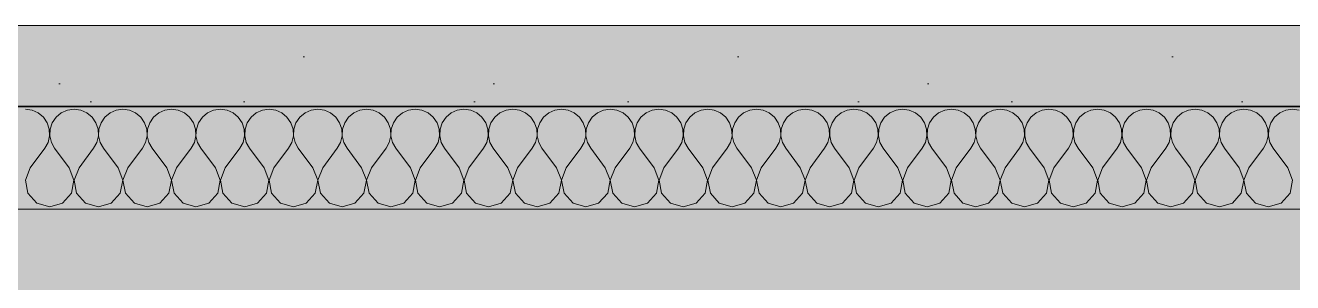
# Model space of a CAD drawing. Header units: millimetres. Extents: x -46169 to 153589, y -86316 to 18123.
# Drawn here: x 108187 to 109425, y -83171 to -82920 of the extents above; entities that cross this region are included whole.
import ezdxf

# ---------------------------------------------------------------- set-up
doc = ezdxf.new("R2010")
doc.units = ezdxf.units.MM
doc.header["$MEASUREMENT"] = 0
doc.linetypes.add('Dashed', pattern=[2822.222233, 1411.111116, -1411.111116])
doc.linetypes.add('Wipeout_Contour', pattern=[1000, 0, -1000])
for name, color, linetype, lineweight, true_color in [('0_Pen_No__105', 7, 'Continuous', 15, 0xa6a6a6), ('New_A-20-M_Floor_Slab_Pen_No__107', 7, 'Continuous', 15, 0xa6a6a6), ('New_A-20-M_Floor_Slab_Pen_No__109', 7, 'Continuous', 15, 0xa6a6a6), ('New_A-20-M_Floor_Slab_Pen_No__162', 7, 'Continuous', 0, 0xe47200)]:
    doc.layers.add(name, color=color, linetype=linetype, lineweight=lineweight, true_color=true_color)
for name, color, linetype, lineweight in [('A-95-P_Drawing_Pen_No__1', 7, 'Continuous', 13), ('A-95-P_Drawing_Pen_No__84', 8, 'Continuous', 20), ('New_A-20-M_Floor_Slab_Pen_No__1', 7, 'Continuous', 13)]:
    doc.layers.add(name, color=color, linetype=linetype, lineweight=lineweight)
doc.layers.add('New_A-20-M_Floor_Slab', color=7, linetype='Continuous')

# ---------------------------------------------------------------- blocks, each defined once
blk = doc.blocks.new('*X27', base_point=(95125.2, -82919.8))
at = {"layer": 'New_A-20-M_Floor_Slab_Pen_No__107', "linetype": 'Continuous'}
for p, q in [((108193.2, -83002.5), (108186.7, -83001.6)), ((108199.2, -83005.2), (108193.2, -83002.5)), ((108227.8, -83002.5), (108221.8, -83005.2)), ((108234.3, -83001.6), (108227.8, -83002.5)), ((108240.8, -83002.5), (108234.3, -83001.6)), ((108246.8, -83005.2), (108240.8, -83002.5)), ((108275.4, -83002.5), (108269.4, -83005.2)), ((108281.9, -83001.6), (108275.4, -83002.5)), ((108288.4, -83002.5), (108281.9, -83001.6)), ((108294.4, -83005.2), (108288.4, -83002.5)), ((108323, -83002.5), (108317, -83005.2)), ((108329.5, -83001.6), (108323, -83002.5)), ((108336, -83002.5), (108329.5, -83001.6)), ((108342.1, -83005.2), (108336, -83002.5)), ((108370.6, -83002.5), (108364.6, -83005.2)), ((108377.2, -83001.6), (108370.6, -83002.5)), ((108383.7, -83002.5), (108377.2, -83001.6)), ((108389.7, -83005.2), (108383.7, -83002.5)), ((108418.3, -83002.5), (108412.3, -83005.2)), ((108424.8, -83001.6), (108418.3, -83002.5)), ((108431.3, -83002.5), (108424.8, -83001.6)), ((108437.3, -83005.2), (108431.3, -83002.5)), ((108465.9, -83002.5), (108459.9, -83005.2)), ((108472.4, -83001.6), (108465.9, -83002.5)), ((108478.9, -83002.5), (108472.4, -83001.6)), ((108484.9, -83005.2), (108478.9, -83002.5)), ((108513.5, -83002.5), (108507.5, -83005.2)), ((108520, -83001.6), (108513.5, -83002.5)), ((108526.5, -83002.5), (108520, -83001.6)), ((108532.5, -83005.2), (108526.5, -83002.5)), ((108561.1, -83002.5), (108555.1, -83005.2)), ((108567.6, -83001.6), (108561.1, -83002.5)), ((108574.1, -83002.5), (108567.6, -83001.6)), ((108580.1, -83005.2), (108574.1, -83002.5)), ((108608.7, -83002.5), (108602.7, -83005.2)), ((108615.2, -83001.6), (108608.7, -83002.5)), ((108621.8, -83002.5), (108615.2, -83001.6)), ((108627.8, -83005.2), (108621.8, -83002.5)), ((108656.4, -83002.5), (108650.3, -83005.2)), ((108662.9, -83001.6), (108656.4, -83002.5)), ((108669.4, -83002.5), (108662.9, -83001.6)), ((108675.4, -83005.2), (108669.4, -83002.5)), ((108704, -83002.5), (108698, -83005.2)), ((108710.5, -83001.6), (108704, -83002.5)), ((108717, -83002.5), (108710.5, -83001.6)), ((108723, -83005.2), (108717, -83002.5)), ((108751.6, -83002.5), (108745.6, -83005.2)), ((108758.1, -83001.6), (108751.6, -83002.5)), ((108764.6, -83002.5), (108758.1, -83001.6)), ((108770.6, -83005.2), (108764.6, -83002.5)), ((108799.2, -83002.5), (108793.2, -83005.2)), ((108805.7, -83001.6), (108799.2, -83002.5)), ((108812.2, -83002.5), (108805.7, -83001.6)), ((108818.2, -83005.2), (108812.2, -83002.5)), ((108846.8, -83002.5), (108840.8, -83005.2)), ((108853.3, -83001.6), (108846.8, -83002.5)), ((108859.8, -83002.5), (108853.3, -83001.6)), ((108865.9, -83005.2), (108859.8, -83002.5)), ((108894.5, -83002.5), (108888.4, -83005.2)), ((108901, -83001.6), (108894.5, -83002.5)), ((108907.5, -83002.5), (108901, -83001.6)), ((108913.5, -83005.2), (108907.5, -83002.5)), ((108942.1, -83002.5), (108936.1, -83005.2)), ((108948.6, -83001.6), (108942.1, -83002.5)), ((108955.1, -83002.5), (108948.6, -83001.6)), ((108961.1, -83005.2), (108955.1, -83002.5)), ((108989.7, -83002.5), (108983.7, -83005.2)), ((108996.2, -83001.6), (108989.7, -83002.5)), ((109002.7, -83002.5), (108996.2, -83001.6)), ((109008.7, -83005.2), (109002.7, -83002.5)), ((109037.3, -83002.5), (109031.3, -83005.2)), ((109043.8, -83001.6), (109037.3, -83002.5)), ((109050.3, -83002.5), (109043.8, -83001.6)), ((109056.3, -83005.2), (109050.3, -83002.5)), ((109084.9, -83002.5), (109078.9, -83005.2)), ((109091.4, -83001.6), (109084.9, -83002.5)), ((109097.9, -83002.5), (109091.4, -83001.6)), ((109104, -83005.2), (109097.9, -83002.5)), ((109132.6, -83002.5), (109126.5, -83005.2)), ((109139.1, -83001.6), (109132.6, -83002.5)), ((109145.6, -83002.5), (109139.1, -83001.6)), ((109151.6, -83005.2), (109145.6, -83002.5)), ((109180.2, -83002.5), (109174.2, -83005.2)), ((109186.7, -83001.6), (109180.2, -83002.5)), ((109193.2, -83002.5), (109186.7, -83001.6)), ((109199.2, -83005.2), (109193.2, -83002.5)), ((109227.8, -83002.5), (109221.8, -83005.2)), ((109234.3, -83001.6), (109227.8, -83002.5)), ((109240.8, -83002.5), (109234.3, -83001.6)), ((109246.8, -83005.2), (109240.8, -83002.5)), ((109275.4, -83002.5), (109269.4, -83005.2)), ((109281.9, -83001.6), (109275.4, -83002.5)), ((109288.4, -83002.5), (109281.9, -83001.6)), ((109294.4, -83005.2), (109288.4, -83002.5)), ((109323, -83002.5), (109317, -83005.2)), ((109329.5, -83001.6), (109323, -83002.5)), ((109336, -83002.5), (109329.5, -83001.6)), ((109342.1, -83005.2), (109336, -83002.5)), ((109370.6, -83002.5), (109364.6, -83005.2)), ((109377.2, -83001.6), (109370.6, -83002.5)), ((109383.7, -83002.5), (109377.2, -83001.6)), ((109389.7, -83005.2), (109383.7, -83002.5)), ((109418.3, -83002.5), (109412.3, -83005.2)), ((109424.8, -83001.6), (109418.3, -83002.5)), ((109431.3, -83002.5), (109424.8, -83001.6)), ((108204.3, -83009.4), (108199.2, -83005.2)), ((108208, -83014.8), (108204.3, -83009.4)), ((108210.1, -83021), (108208, -83014.8)), ((108213, -83014.8), (108210.9, -83021)), ((108216.7, -83009.4), (108213, -83014.8)), ((108221.8, -83005.2), (108216.7, -83009.4)), ((108251.9, -83009.4), (108246.8, -83005.2)), ((108255.6, -83014.8), (108251.9, -83009.4)), ((108257.7, -83021), (108255.6, -83014.8)), ((108260.6, -83014.8), (108258.5, -83021)), ((108264.3, -83009.4), (108260.6, -83014.8)), ((108269.4, -83005.2), (108264.3, -83009.4)), ((108299.5, -83009.4), (108294.4, -83005.2)), ((108303.2, -83014.8), (108299.5, -83009.4)), ((108305.3, -83021), (108303.2, -83014.8)), ((108308.2, -83014.8), (108306.1, -83021)), ((108312, -83009.4), (108308.2, -83014.8)), ((108317, -83005.2), (108312, -83009.4)), ((108347.1, -83009.4), (108342.1, -83005.2)), ((108350.8, -83014.8), (108347.1, -83009.4)), ((108352.9, -83021), (108350.8, -83014.8)), ((108355.9, -83014.8), (108353.8, -83021)), ((108359.6, -83009.4), (108355.9, -83014.8)), ((108364.6, -83005.2), (108359.6, -83009.4)), ((108394.7, -83009.4), (108389.7, -83005.2)), ((108398.4, -83014.8), (108394.7, -83009.4)), ((108400.5, -83021), (108398.4, -83014.8)), ((108403.5, -83014.8), (108401.4, -83021)), ((108407.2, -83009.4), (108403.5, -83014.8)), ((108412.3, -83005.2), (108407.2, -83009.4)), ((108442.3, -83009.4), (108437.3, -83005.2)), ((108446.1, -83014.8), (108442.3, -83009.4)), ((108448.2, -83021), (108446.1, -83014.8)), ((108451.1, -83014.8), (108449, -83021)), ((108454.8, -83009.4), (108451.1, -83014.8)), ((108459.9, -83005.2), (108454.8, -83009.4)), ((108490, -83009.4), (108484.9, -83005.2)), ((108493.7, -83014.8), (108490, -83009.4)), ((108495.8, -83021), (108493.7, -83014.8)), ((108498.7, -83014.8), (108496.6, -83021)), ((108502.4, -83009.4), (108498.7, -83014.8)), ((108507.5, -83005.2), (108502.4, -83009.4)), ((108537.6, -83009.4), (108532.5, -83005.2)), ((108541.3, -83014.8), (108537.6, -83009.4)), ((108543.4, -83021), (108541.3, -83014.8)), ((108546.3, -83014.8), (108544.2, -83021)), ((108550.1, -83009.4), (108546.3, -83014.8)), ((108555.1, -83005.2), (108550.1, -83009.4)), ((108585.2, -83009.4), (108580.1, -83005.2)), ((108588.9, -83014.8), (108585.2, -83009.4)), ((108591, -83021), (108588.9, -83014.8)), ((108594, -83014.8), (108591.9, -83021)), ((108597.7, -83009.4), (108594, -83014.8)), ((108602.7, -83005.2), (108597.7, -83009.4)), ((108632.8, -83009.4), (108627.8, -83005.2)), ((108636.5, -83014.8), (108632.8, -83009.4)), ((108638.6, -83021), (108636.5, -83014.8)), ((108641.6, -83014.8), (108639.5, -83021)), ((108645.3, -83009.4), (108641.6, -83014.8)), ((108650.3, -83005.2), (108645.3, -83009.4)), ((108680.4, -83009.4), (108675.4, -83005.2)), ((108684.2, -83014.8), (108680.4, -83009.4)), ((108686.3, -83021), (108684.2, -83014.8)), ((108689.2, -83014.8), (108687.1, -83021)), ((108692.9, -83009.4), (108689.2, -83014.8)), ((108698, -83005.2), (108692.9, -83009.4)), ((108728.1, -83009.4), (108723, -83005.2)), ((108731.8, -83014.8), (108728.1, -83009.4)), ((108733.9, -83021), (108731.8, -83014.8)), ((108736.8, -83014.8), (108734.7, -83021)), ((108740.5, -83009.4), (108736.8, -83014.8)), ((108745.6, -83005.2), (108740.5, -83009.4)), ((108775.7, -83009.4), (108770.6, -83005.2)), ((108779.4, -83014.8), (108775.7, -83009.4)), ((108781.5, -83021), (108779.4, -83014.8)), ((108784.4, -83014.8), (108782.3, -83021)), ((108788.1, -83009.4), (108784.4, -83014.8)), ((108793.2, -83005.2), (108788.1, -83009.4)), ((108823.3, -83009.4), (108818.2, -83005.2)), ((108827, -83014.8), (108823.3, -83009.4)), ((108829.1, -83021), (108827, -83014.8)), ((108832, -83014.8), (108829.9, -83021)), ((108835.8, -83009.4), (108832, -83014.8)), ((108840.8, -83005.2), (108835.8, -83009.4)), ((108870.9, -83009.4), (108865.9, -83005.2)), ((108874.6, -83014.8), (108870.9, -83009.4)), ((108876.7, -83021), (108874.6, -83014.8)), ((108879.7, -83014.8), (108877.6, -83021)), ((108883.4, -83009.4), (108879.7, -83014.8)), ((108888.4, -83005.2), (108883.4, -83009.4)), ((108918.5, -83009.4), (108913.5, -83005.2)), ((108922.3, -83014.8), (108918.5, -83009.4)), ((108924.4, -83021), (108922.3, -83014.8)), ((108927.3, -83014.8), (108925.2, -83021)), ((108931, -83009.4), (108927.3, -83014.8)), ((108936.1, -83005.2), (108931, -83009.4)), ((108966.2, -83009.4), (108961.1, -83005.2)), ((108969.9, -83014.8), (108966.2, -83009.4)), ((108972, -83021), (108969.9, -83014.8)), ((108974.9, -83014.8), (108972.8, -83021)), ((108978.6, -83009.4), (108974.9, -83014.8)), ((108983.7, -83005.2), (108978.6, -83009.4)), ((109013.8, -83009.4), (109008.7, -83005.2)), ((109017.5, -83014.8), (109013.8, -83009.4)), ((109019.6, -83021), (109017.5, -83014.8)), ((109022.5, -83014.8), (109020.4, -83021)), ((109026.2, -83009.4), (109022.5, -83014.8)), ((109031.3, -83005.2), (109026.2, -83009.4)), ((109061.4, -83009.4), (109056.3, -83005.2)), ((109065.1, -83014.8), (109061.4, -83009.4)), ((109067.2, -83021), (109065.1, -83014.8)), ((109070.1, -83014.8), (109068, -83021)), ((109073.9, -83009.4), (109070.1, -83014.8)), ((109078.9, -83005.2), (109073.9, -83009.4)), ((109109, -83009.4), (109104, -83005.2)), ((109112.7, -83014.8), (109109, -83009.4)), ((109114.8, -83021), (109112.7, -83014.8)), ((109117.8, -83014.8), (109115.7, -83021)), ((109121.5, -83009.4), (109117.8, -83014.8)), ((109126.5, -83005.2), (109121.5, -83009.4)), ((109156.6, -83009.4), (109151.6, -83005.2)), ((109160.4, -83014.8), (109156.6, -83009.4)), ((109162.5, -83021), (109160.4, -83014.8)), ((109165.4, -83014.8), (109163.3, -83021)), ((109169.1, -83009.4), (109165.4, -83014.8)), ((109174.2, -83005.2), (109169.1, -83009.4)), ((109204.3, -83009.4), (109199.2, -83005.2)), ((109208, -83014.8), (109204.3, -83009.4)), ((109210.1, -83021), (109208, -83014.8)), ((109213, -83014.8), (109210.9, -83021)), ((109216.7, -83009.4), (109213, -83014.8)), ((109221.8, -83005.2), (109216.7, -83009.4)), ((109251.9, -83009.4), (109246.8, -83005.2)), ((109255.6, -83014.8), (109251.9, -83009.4)), ((109257.7, -83021), (109255.6, -83014.8)), ((109260.6, -83014.8), (109258.5, -83021)), ((109264.3, -83009.4), (109260.6, -83014.8)), ((109269.4, -83005.2), (109264.3, -83009.4)), ((109299.5, -83009.4), (109294.4, -83005.2)), ((109303.2, -83014.8), (109299.5, -83009.4)), ((109305.3, -83021), (109303.2, -83014.8)), ((109308.2, -83014.8), (109306.1, -83021)), ((109312, -83009.4), (109308.2, -83014.8)), ((109317, -83005.2), (109312, -83009.4)), ((109347.1, -83009.4), (109342.1, -83005.2)), ((109350.8, -83014.8), (109347.1, -83009.4)), ((109352.9, -83021), (109350.8, -83014.8)), ((109355.9, -83014.8), (109353.8, -83021)), ((109359.6, -83009.4), (109355.9, -83014.8)), ((109364.6, -83005.2), (109359.6, -83009.4)), ((109394.7, -83009.4), (109389.7, -83005.2)), ((109398.4, -83014.8), (109394.7, -83009.4)), ((109400.5, -83021), (109398.4, -83014.8)), ((109403.5, -83014.8), (109401.4, -83021)), ((109407.2, -83009.4), (109403.5, -83014.8)), ((109412.3, -83005.2), (109407.2, -83009.4)), ((108208.9, -83034), (108210.4, -83027.6)), ((108210.4, -83027.6), (108210.1, -83021)), ((108210.9, -83021), (108210.6, -83027.6)), ((108210.6, -83027.6), (108212.1, -83034)), ((108256.5, -83034), (108258, -83027.6)), ((108258, -83027.6), (108257.7, -83021)), ((108258.5, -83021), (108258.2, -83027.6)), ((108258.2, -83027.6), (108259.7, -83034)), ((108304.1, -83034), (108305.6, -83027.6)), ((108305.6, -83027.6), (108305.3, -83021)), ((108306.1, -83021), (108305.8, -83027.6)), ((108305.8, -83027.6), (108307.3, -83034)), ((108351.8, -83034), (108353.2, -83027.6)), ((108353.2, -83027.6), (108352.9, -83021)), ((108353.8, -83021), (108353.4, -83027.6)), ((108353.4, -83027.6), (108354.9, -83034)), ((108399.4, -83034), (108400.9, -83027.6)), ((108400.9, -83027.6), (108400.5, -83021)), ((108401.4, -83021), (108401.1, -83027.6)), ((108401.1, -83027.6), (108402.5, -83034)), ((108447, -83034), (108448.5, -83027.6)), ((108448.5, -83027.6), (108448.2, -83021)), ((108449, -83021), (108448.7, -83027.6)), ((108448.7, -83027.6), (108450.2, -83034)), ((108494.6, -83034), (108496.1, -83027.6)), ((108496.1, -83027.6), (108495.8, -83021)), ((108496.6, -83021), (108496.3, -83027.6)), ((108496.3, -83027.6), (108497.8, -83034)), ((108542.2, -83034), (108543.7, -83027.6)), ((108543.7, -83027.6), (108543.4, -83021)), ((108544.2, -83021), (108543.9, -83027.6)), ((108543.9, -83027.6), (108545.4, -83034)), ((108589.9, -83034), (108591.3, -83027.6)), ((108591.3, -83027.6), (108591, -83021)), ((108591.9, -83021), (108591.5, -83027.6)), ((108591.5, -83027.6), (108593, -83034)), ((108637.5, -83034), (108639, -83027.6)), ((108639, -83027.6), (108638.6, -83021)), ((108639.5, -83021), (108639.2, -83027.6)), ((108639.2, -83027.6), (108640.6, -83034)), ((108685.1, -83034), (108686.6, -83027.6)), ((108686.6, -83027.6), (108686.3, -83021)), ((108687.1, -83021), (108686.8, -83027.6)), ((108686.8, -83027.6), (108688.3, -83034)), ((108732.7, -83034), (108734.2, -83027.6)), ((108734.2, -83027.6), (108733.9, -83021)), ((108734.7, -83021), (108734.4, -83027.6)), ((108734.4, -83027.6), (108735.9, -83034)), ((108780.3, -83034), (108781.8, -83027.6)), ((108781.8, -83027.6), (108781.5, -83021)), ((108782.3, -83021), (108782, -83027.6)), ((108782, -83027.6), (108783.5, -83034)), ((108827.9, -83034), (108829.4, -83027.6)), ((108829.4, -83027.6), (108829.1, -83021)), ((108829.9, -83021), (108829.6, -83027.6)), ((108829.6, -83027.6), (108831.1, -83034)), ((108875.6, -83034), (108877.1, -83027.6)), ((108877.1, -83027.6), (108876.7, -83021)), ((108877.6, -83021), (108877.2, -83027.6)), ((108877.2, -83027.6), (108878.7, -83034)), ((108923.2, -83034), (108924.7, -83027.6)), ((108924.7, -83027.6), (108924.4, -83021)), ((108925.2, -83021), (108924.9, -83027.6)), ((108924.9, -83027.6), (108926.4, -83034)), ((108970.8, -83034), (108972.3, -83027.6)), ((108972.3, -83027.6), (108972, -83021)), ((108972.8, -83021), (108972.5, -83027.6)), ((108972.5, -83027.6), (108974, -83034)), ((109018.4, -83034), (109019.9, -83027.6)), ((109019.9, -83027.6), (109019.6, -83021)), ((109020.4, -83021), (109020.1, -83027.6)), ((109020.1, -83027.6), (109021.6, -83034)), ((109066, -83034), (109067.5, -83027.6)), ((109067.5, -83027.6), (109067.2, -83021)), ((109068, -83021), (109067.7, -83027.6)), ((109067.7, -83027.6), (109069.2, -83034)), ((109113.7, -83034), (109115.2, -83027.6)), ((109115.2, -83027.6), (109114.8, -83021)), ((109115.7, -83021), (109115.3, -83027.6)), ((109115.3, -83027.6), (109116.8, -83034)), ((109161.3, -83034), (109162.8, -83027.6)), ((109162.8, -83027.6), (109162.5, -83021)), ((109163.3, -83021), (109163, -83027.6)), ((109163, -83027.6), (109164.4, -83034)), ((109208.9, -83034), (109210.4, -83027.6)), ((109210.4, -83027.6), (109210.1, -83021)), ((109210.9, -83021), (109210.6, -83027.6)), ((109210.6, -83027.6), (109212.1, -83034)), ((109256.5, -83034), (109258, -83027.6)), ((109258, -83027.6), (109257.7, -83021)), ((109258.5, -83021), (109258.2, -83027.6)), ((109258.2, -83027.6), (109259.7, -83034)), ((109304.1, -83034), (109305.6, -83027.6)), ((109305.6, -83027.6), (109305.3, -83021)), ((109306.1, -83021), (109305.8, -83027.6)), ((109305.8, -83027.6), (109307.3, -83034)), ((109351.8, -83034), (109353.2, -83027.6)), ((109353.2, -83027.6), (109352.9, -83021)), ((109353.8, -83021), (109353.4, -83027.6)), ((109353.4, -83027.6), (109354.9, -83034)), ((109399.4, -83034), (109400.9, -83027.6)), ((109400.9, -83027.6), (109400.5, -83021)), ((109401.4, -83021), (109401.1, -83027.6)), ((109401.1, -83027.6), (109402.5, -83034)), ((108191.4, -83058.8), (108205.7, -83039.7)), ((108205.7, -83039.7), (108208.9, -83034)), ((108212.1, -83034), (108215.2, -83039.7)), ((108229.5, -83058.8), (108215.2, -83039.7)), ((108239.1, -83058.8), (108253.3, -83039.7)), ((108253.3, -83039.7), (108256.5, -83034)), ((108259.7, -83034), (108262.9, -83039.7)), ((108277.2, -83058.8), (108262.9, -83039.7)), ((108286.7, -83058.8), (108301, -83039.7)), ((108301, -83039.7), (108304.1, -83034)), ((108307.3, -83034), (108310.5, -83039.7)), ((108324.8, -83058.8), (108310.5, -83039.7)), ((108334.3, -83058.8), (108348.6, -83039.7)), ((108348.6, -83039.7), (108351.8, -83034)), ((108354.9, -83034), (108358.1, -83039.7)), ((108372.4, -83058.8), (108358.1, -83039.7)), ((108381.9, -83058.8), (108396.2, -83039.7)), ((108396.2, -83039.7), (108399.4, -83034)), ((108402.5, -83034), (108405.7, -83039.7)), ((108420, -83058.8), (108405.7, -83039.7)), ((108429.5, -83058.8), (108443.8, -83039.7)), ((108443.8, -83039.7), (108447, -83034)), ((108450.2, -83034), (108453.3, -83039.7)), ((108467.6, -83058.8), (108453.3, -83039.7)), ((108477.2, -83058.8), (108491.4, -83039.7)), ((108491.4, -83039.7), (108494.6, -83034)), ((108497.8, -83034), (108501, -83039.7)), ((108515.2, -83058.8), (108501, -83039.7)), ((108524.8, -83058.8), (108539.1, -83039.7)), ((108539.1, -83039.7), (108542.2, -83034)), ((108545.4, -83034), (108548.6, -83039.7)), ((108562.9, -83058.8), (108548.6, -83039.7)), ((108572.4, -83058.8), (108586.7, -83039.7)), ((108586.7, -83039.7), (108589.9, -83034)), ((108593, -83034), (108596.2, -83039.7)), ((108610.5, -83058.8), (108596.2, -83039.7)), ((108620, -83058.8), (108634.3, -83039.7)), ((108634.3, -83039.7), (108637.5, -83034)), ((108640.6, -83034), (108643.8, -83039.7)), ((108658.1, -83058.8), (108643.8, -83039.7)), ((108667.6, -83058.8), (108681.9, -83039.7)), ((108681.9, -83039.7), (108685.1, -83034)), ((108688.3, -83034), (108691.4, -83039.7)), ((108705.7, -83058.8), (108691.4, -83039.7)), ((108715.2, -83058.8), (108729.5, -83039.7)), ((108729.5, -83039.7), (108732.7, -83034)), ((108735.9, -83034), (108739.1, -83039.7)), ((108753.3, -83058.8), (108739.1, -83039.7)), ((108762.9, -83058.8), (108777.2, -83039.7)), ((108777.2, -83039.7), (108780.3, -83034)), ((108783.5, -83034), (108786.7, -83039.7)), ((108801, -83058.8), (108786.7, -83039.7)), ((108810.5, -83058.8), (108824.8, -83039.7)), ((108824.8, -83039.7), (108827.9, -83034)), ((108831.1, -83034), (108834.3, -83039.7)), ((108848.6, -83058.8), (108834.3, -83039.7)), ((108858.1, -83058.8), (108872.4, -83039.7)), ((108872.4, -83039.7), (108875.6, -83034)), ((108878.7, -83034), (108881.9, -83039.7)), ((108896.2, -83058.8), (108881.9, -83039.7)), ((108905.7, -83058.8), (108920, -83039.7)), ((108920, -83039.7), (108923.2, -83034)), ((108926.4, -83034), (108929.5, -83039.7)), ((108943.8, -83058.8), (108929.5, -83039.7)), ((108953.3, -83058.8), (108967.6, -83039.7)), ((108967.6, -83039.7), (108970.8, -83034)), ((108974, -83034), (108977.2, -83039.7)), ((108991.4, -83058.8), (108977.2, -83039.7)), ((109001, -83058.8), (109015.2, -83039.7)), ((109015.2, -83039.7), (109018.4, -83034)), ((109021.6, -83034), (109024.8, -83039.7)), ((109039.1, -83058.8), (109024.8, -83039.7)), ((109048.6, -83058.8), (109062.9, -83039.7)), ((109062.9, -83039.7), (109066, -83034)), ((109069.2, -83034), (109072.4, -83039.7)), ((109086.7, -83058.8), (109072.4, -83039.7)), ((109096.2, -83058.8), (109110.5, -83039.7)), ((109110.5, -83039.7), (109113.7, -83034)), ((109116.8, -83034), (109120, -83039.7)), ((109134.3, -83058.8), (109120, -83039.7)), ((109143.8, -83058.8), (109158.1, -83039.7)), ((109158.1, -83039.7), (109161.3, -83034)), ((109164.4, -83034), (109167.6, -83039.7)), ((109181.9, -83058.8), (109167.6, -83039.7)), ((109191.4, -83058.8), (109205.7, -83039.7)), ((109205.7, -83039.7), (109208.9, -83034)), ((109212.1, -83034), (109215.2, -83039.7)), ((109229.5, -83058.8), (109215.2, -83039.7)), ((109239.1, -83058.8), (109253.3, -83039.7)), ((109253.3, -83039.7), (109256.5, -83034)), ((109259.7, -83034), (109262.9, -83039.7)), ((109277.2, -83058.8), (109262.9, -83039.7)), ((109286.7, -83058.8), (109301, -83039.7)), ((109301, -83039.7), (109304.1, -83034)), ((109307.3, -83034), (109310.5, -83039.7)), ((109324.8, -83058.8), (109310.5, -83039.7)), ((109334.3, -83058.8), (109348.6, -83039.7)), ((109348.6, -83039.7), (109351.8, -83034)), ((109354.9, -83034), (109358.1, -83039.7)), ((109372.4, -83058.8), (109358.1, -83039.7)), ((109381.9, -83058.8), (109396.2, -83039.7)), ((109396.2, -83039.7), (109399.4, -83034)), ((109402.5, -83034), (109405.7, -83039.7)), ((109420, -83058.8), (109405.7, -83039.7)), ((108191.4, -83058.8), (108186.8, -83070.9)), ((108234.2, -83070.9), (108229.5, -83058.8)), ((108239.1, -83058.8), (108234.4, -83070.9)), ((108281.8, -83070.9), (108277.2, -83058.8)), ((108286.7, -83058.8), (108282, -83070.9)), ((108329.4, -83070.9), (108324.8, -83058.8)), ((108334.3, -83058.8), (108329.6, -83070.9)), ((108377.1, -83070.9), (108372.4, -83058.8)), ((108381.9, -83058.8), (108377.2, -83070.9)), ((108424.7, -83070.9), (108420, -83058.8)), ((108429.5, -83058.8), (108424.9, -83070.9)), ((108472.3, -83070.9), (108467.6, -83058.8)), ((108477.2, -83058.8), (108472.5, -83070.9)), ((108519.9, -83070.9), (108515.2, -83058.8)), ((108524.8, -83058.8), (108520.1, -83070.9)), ((108567.5, -83070.9), (108562.9, -83058.8)), ((108572.4, -83058.8), (108567.7, -83070.9)), ((108615.2, -83070.9), (108610.5, -83058.8)), ((108620, -83058.8), (108615.3, -83070.9)), ((108662.8, -83070.9), (108658.1, -83058.8)), ((108667.6, -83058.8), (108663, -83070.9)), ((108710.4, -83070.9), (108705.7, -83058.8)), ((108715.2, -83058.8), (108710.6, -83070.9)), ((108758, -83070.9), (108753.3, -83058.8)), ((108762.9, -83058.8), (108758.2, -83070.9)), ((108805.6, -83070.9), (108801, -83058.8)), ((108810.5, -83058.8), (108805.8, -83070.9)), ((108853.2, -83070.9), (108848.6, -83058.8)), ((108858.1, -83058.8), (108853.4, -83070.9)), ((108900.9, -83070.9), (108896.2, -83058.8)), ((108905.7, -83058.8), (108901.1, -83070.9)), ((108948.5, -83070.9), (108943.8, -83058.8)), ((108953.3, -83058.8), (108948.7, -83070.9)), ((108996.1, -83070.9), (108991.4, -83058.8)), ((109001, -83058.8), (108996.3, -83070.9)), ((109043.7, -83070.9), (109039.1, -83058.8)), ((109048.6, -83058.8), (109043.9, -83070.9)), ((109091.3, -83070.9), (109086.7, -83058.8)), ((109096.2, -83058.8), (109091.5, -83070.9)), ((109139, -83070.9), (109134.3, -83058.8)), ((109143.8, -83058.8), (109139.2, -83070.9)), ((109186.6, -83070.9), (109181.9, -83058.8)), ((109191.4, -83058.8), (109186.8, -83070.9)), ((109234.2, -83070.9), (109229.5, -83058.8)), ((109239.1, -83058.8), (109234.4, -83070.9)), ((109281.8, -83070.9), (109277.2, -83058.8)), ((109286.7, -83058.8), (109282, -83070.9)), ((109329.4, -83070.9), (109324.8, -83058.8)), ((109334.3, -83058.8), (109329.6, -83070.9)), ((109377.1, -83070.9), (109372.4, -83058.8)), ((109381.9, -83058.8), (109377.2, -83070.9)), ((109424.7, -83070.9), (109420, -83058.8)), ((108186.8, -83070.9), (108189.2, -83083.7)), ((108231.8, -83083.7), (108234.2, -83070.9)), ((108234.4, -83070.9), (108236.8, -83083.7)), ((108279.4, -83083.7), (108281.8, -83070.9)), ((108282, -83070.9), (108284.4, -83083.7)), ((108327, -83083.7), (108329.4, -83070.9)), ((108329.6, -83070.9), (108332, -83083.7)), ((108374.6, -83083.7), (108377.1, -83070.9)), ((108377.2, -83070.9), (108379.7, -83083.7)), ((108422.3, -83083.7), (108424.7, -83070.9)), ((108424.9, -83070.9), (108427.3, -83083.7)), ((108469.9, -83083.7), (108472.3, -83070.9)), ((108472.5, -83070.9), (108474.9, -83083.7)), ((108517.5, -83083.7), (108519.9, -83070.9)), ((108520.1, -83070.9), (108522.5, -83083.7)), ((108565.1, -83083.7), (108567.5, -83070.9)), ((108567.7, -83070.9), (108570.1, -83083.7)), ((108612.7, -83083.7), (108615.2, -83070.9)), ((108615.3, -83070.9), (108617.8, -83083.7)), ((108660.4, -83083.7), (108662.8, -83070.9)), ((108663, -83070.9), (108665.4, -83083.7)), ((108708, -83083.7), (108710.4, -83070.9)), ((108710.6, -83070.9), (108713, -83083.7)), ((108755.6, -83083.7), (108758, -83070.9)), ((108758.2, -83070.9), (108760.6, -83083.7)), ((108803.2, -83083.7), (108805.6, -83070.9)), ((108805.8, -83070.9), (108808.2, -83083.7)), ((108850.8, -83083.7), (108853.2, -83070.9)), ((108853.4, -83070.9), (108855.9, -83083.7)), ((108898.4, -83083.7), (108900.9, -83070.9)), ((108901.1, -83070.9), (108903.5, -83083.7)), ((108946.1, -83083.7), (108948.5, -83070.9)), ((108948.7, -83070.9), (108951.1, -83083.7)), ((108993.7, -83083.7), (108996.1, -83070.9)), ((108996.3, -83070.9), (108998.7, -83083.7)), ((109041.3, -83083.7), (109043.7, -83070.9)), ((109043.9, -83070.9), (109046.3, -83083.7)), ((109088.9, -83083.7), (109091.3, -83070.9)), ((109091.5, -83070.9), (109094, -83083.7)), ((109136.5, -83083.7), (109139, -83070.9)), ((109139.2, -83070.9), (109141.6, -83083.7)), ((109184.2, -83083.7), (109186.6, -83070.9)), ((109186.8, -83070.9), (109189.2, -83083.7)), ((109231.8, -83083.7), (109234.2, -83070.9)), ((109234.4, -83070.9), (109236.8, -83083.7)), ((109279.4, -83083.7), (109281.8, -83070.9)), ((109282, -83070.9), (109284.4, -83083.7)), ((109327, -83083.7), (109329.4, -83070.9)), ((109329.6, -83070.9), (109332, -83083.7)), ((109374.6, -83083.7), (109377.1, -83070.9)), ((109377.2, -83070.9), (109379.7, -83083.7)), ((109422.3, -83083.7), (109424.7, -83070.9)), ((108189.2, -83083.7), (108198, -83093.3)), ((108223, -83093.3), (108231.8, -83083.7)), ((108236.8, -83083.7), (108245.6, -83093.3)), ((108270.6, -83093.3), (108279.4, -83083.7)), ((108284.4, -83083.7), (108293.2, -83093.3)), ((108318.2, -83093.3), (108327, -83083.7)), ((108332, -83083.7), (108340.8, -83093.3)), ((108365.9, -83093.3), (108374.6, -83083.7)), ((108379.7, -83083.7), (108388.4, -83093.3)), ((108413.5, -83093.3), (108422.3, -83083.7)), ((108427.3, -83083.7), (108436.1, -83093.3)), ((108461.1, -83093.3), (108469.9, -83083.7)), ((108474.9, -83083.7), (108483.7, -83093.3)), ((108508.7, -83093.3), (108517.5, -83083.7)), ((108522.5, -83083.7), (108531.3, -83093.3)), ((108556.3, -83093.3), (108565.1, -83083.7)), ((108570.1, -83083.7), (108578.9, -83093.3)), ((108604, -83093.3), (108612.7, -83083.7)), ((108617.8, -83083.7), (108626.5, -83093.3)), ((108651.6, -83093.3), (108660.4, -83083.7)), ((108665.4, -83083.7), (108674.2, -83093.3)), ((108699.2, -83093.3), (108708, -83083.7)), ((108713, -83083.7), (108721.8, -83093.3)), ((108746.8, -83093.3), (108755.6, -83083.7)), ((108760.6, -83083.7), (108769.4, -83093.3)), ((108794.4, -83093.3), (108803.2, -83083.7)), ((108808.2, -83083.7), (108817, -83093.3)), ((108842.1, -83093.3), (108850.8, -83083.7)), ((108855.9, -83083.7), (108864.6, -83093.3)), ((108889.7, -83093.3), (108898.4, -83083.7)), ((108903.5, -83083.7), (108912.3, -83093.3)), ((108937.3, -83093.3), (108946.1, -83083.7)), ((108951.1, -83083.7), (108959.9, -83093.3)), ((108984.9, -83093.3), (108993.7, -83083.7)), ((108998.7, -83083.7), (109007.5, -83093.3)), ((109032.5, -83093.3), (109041.3, -83083.7)), ((109046.3, -83083.7), (109055.1, -83093.3)), ((109080.1, -83093.3), (109088.9, -83083.7)), ((109094, -83083.7), (109102.7, -83093.3)), ((109127.8, -83093.3), (109136.5, -83083.7)), ((109141.6, -83083.7), (109150.3, -83093.3)), ((109175.4, -83093.3), (109184.2, -83083.7)), ((109189.2, -83083.7), (109198, -83093.3)), ((109223, -83093.3), (109231.8, -83083.7)), ((109236.8, -83083.7), (109245.6, -83093.3)), ((109270.6, -83093.3), (109279.4, -83083.7)), ((109284.4, -83083.7), (109293.2, -83093.3)), ((109318.2, -83093.3), (109327, -83083.7)), ((109332, -83083.7), (109340.8, -83093.3)), ((109365.9, -83093.3), (109374.6, -83083.7)), ((109379.7, -83083.7), (109388.4, -83093.3)), ((109413.5, -83093.3), (109422.3, -83083.7)), ((108198, -83093.3), (108210.5, -83096.9)), ((108210.5, -83096.9), (108223, -83093.3)), ((108245.6, -83093.3), (108258.1, -83096.9)), ((108258.1, -83096.9), (108270.6, -83093.3)), ((108293.2, -83093.3), (108305.7, -83096.9)), ((108305.7, -83096.9), (108318.2, -83093.3)), ((108340.8, -83093.3), (108353.3, -83096.9)), ((108353.3, -83096.9), (108365.9, -83093.3)), ((108388.4, -83093.3), (108401, -83096.9)), ((108401, -83096.9), (108413.5, -83093.3)), ((108436.1, -83093.3), (108448.6, -83096.9)), ((108448.6, -83096.9), (108461.1, -83093.3)), ((108483.7, -83093.3), (108496.2, -83096.9)), ((108496.2, -83096.9), (108508.7, -83093.3)), ((108531.3, -83093.3), (108543.8, -83096.9)), ((108543.8, -83096.9), (108556.3, -83093.3)), ((108578.9, -83093.3), (108591.4, -83096.9)), ((108591.4, -83096.9), (108604, -83093.3)), ((108626.5, -83093.3), (108639.1, -83096.9)), ((108639.1, -83096.9), (108651.6, -83093.3)), ((108674.2, -83093.3), (108686.7, -83096.9)), ((108686.7, -83096.9), (108699.2, -83093.3)), ((108721.8, -83093.3), (108734.3, -83096.9)), ((108734.3, -83096.9), (108746.8, -83093.3)), ((108769.4, -83093.3), (108781.9, -83096.9)), ((108781.9, -83096.9), (108794.4, -83093.3)), ((108817, -83093.3), (108829.5, -83096.9)), ((108829.5, -83096.9), (108842.1, -83093.3)), ((108864.6, -83093.3), (108877.2, -83096.9)), ((108877.2, -83096.9), (108889.7, -83093.3)), ((108912.3, -83093.3), (108924.8, -83096.9)), ((108924.8, -83096.9), (108937.3, -83093.3)), ((108959.9, -83093.3), (108972.4, -83096.9)), ((108972.4, -83096.9), (108984.9, -83093.3)), ((109007.5, -83093.3), (109020, -83096.9)), ((109020, -83096.9), (109032.5, -83093.3)), ((109055.1, -83093.3), (109067.6, -83096.9)), ((109067.6, -83096.9), (109080.1, -83093.3)), ((109102.7, -83093.3), (109115.2, -83096.9)), ((109115.2, -83096.9), (109127.8, -83093.3)), ((109150.3, -83093.3), (109162.9, -83096.9)), ((109162.9, -83096.9), (109175.4, -83093.3)), ((109198, -83093.3), (109210.5, -83096.9)), ((109210.5, -83096.9), (109223, -83093.3)), ((109245.6, -83093.3), (109258.1, -83096.9)), ((109258.1, -83096.9), (109270.6, -83093.3)), ((109293.2, -83093.3), (109305.7, -83096.9)), ((109305.7, -83096.9), (109318.2, -83093.3)), ((109340.8, -83093.3), (109353.3, -83096.9)), ((109353.3, -83096.9), (109365.9, -83093.3)), ((109388.4, -83093.3), (109401, -83096.9)), ((109401, -83096.9), (109413.5, -83093.3))]:
    blk.add_line(p, q, dxfattribs=at)
blk = doc.blocks.new('Section Elem_7_1', base_point=(95125.2, -82919.8))
at = {"color": 254, "linetype": 'Wipeout_Contour', "lineweight": 0, "ltscale": 547079.825665}
blk.add_wipeout([(112431.4, -82998.8), (112431.4, -82919.8), (104996.2, -82919.8), (104996.2, -82998.8)], dxfattribs=at).dxf.layer = 'New_A-20-M_Floor_Slab'
at = {"layer": 'New_A-20-M_Floor_Slab_Pen_No__109', "linetype": 'Continuous'}
h = blk.add_hatch(dxfattribs=at)
h.set_pattern_fill('Lightweight_Concrete_0001', color=256, style=0, pattern_type=2)
h.set_pattern_definition([(0, (95125.2, -82919.76), (0, 779.423), [48.75, -401.25]), (0, (95350.2, -82530.04), (0, 779.423), [48.75, -401.25]), (60, (95125.2, -82919.76), (-675, 389.71), [48.75, -401.25]), (60, (95575.2, -82919.76), (-675, 389.71), [48.75, -401.25]), (120, (95173.9, -82919.76), (675, 389.71), [48.75, -401.25]), (120, (95623.9, -82919.76), (675, 389.71), [48.75, -401.25]), (0, (95125.18, -82844.76), (0, 150), [0, -150, 0, -225]), (45, (95200.18, -82844.76), (-106.066, 106.066), [0, -112.5, 0, -187.5])])
h.paths.add_polyline_path([(112431.4, -82998.8), (112431.4, -82919.8), (104996.2, -82919.8), (104996.2, -82998.8)])
at = {"layer": 'New_A-20-M_Floor_Slab_Pen_No__162', "linetype": 'Continuous'}
blk.add_hatch(color=256, dxfattribs=at).paths.add_polyline_path([(112431.4, -82999.3), (112431.4, -82998.8), (104996.2, -82998.8), (104996.2, -82999.3)])
at = {"layer": 'New_A-20-M_Floor_Slab_Pen_No__1', "linetype": 'Continuous'}
blk.add_line((112431.4, -82919.8), (105641.8, -82919.8), dxfattribs=at)
at = {"color": 254, "linetype": 'Wipeout_Contour', "lineweight": 0, "ltscale": 547298.372942}
blk.add_wipeout([(104996.2, -83099.3), (112431.4, -83099.3), (112431.4, -82999.3), (104996.2, -82999.3)], dxfattribs=at).dxf.layer = 'New_A-20-M_Floor_Slab'
at = {"layer": 'New_A-20-M_Floor_Slab_Pen_No__1', "linetype": 'Continuous'}
for p, q in [((112431.4, -82998.8), (104996.2, -82998.8)), ((112431.4, -82999.3), (104996.2, -82999.3)), ((112431.4, -83099.3), (104996.2, -83099.3))]:
    blk.add_line(p, q, dxfattribs=at)
at = {"layer": 'New_A-20-M_Floor_Slab'}
blk.add_blockref('*X27', (95125.2, -82919.8), dxfattribs=at)
blk = doc.blocks.new('A06 Atria & End Elevation_STORY_MARKER', base_point=(95125.2, -82919.8))
at = {"layer": '0_Pen_No__105', "linetype": 'Dashed', "ltscale": 0.2}
blk.add_line((104996.2, -82919.8), (113817.9, -82919.8), dxfattribs=at)

msp = doc.modelspace()

# ---------------------------------------------------------------- block references
at = {"layer": 'New_A-20-M_Floor_Slab'}
msp.add_blockref('Section Elem_7_1', (95125.2, -82919.8), dxfattribs=at)

# ---------------------------------------------------------------- next in the draw order: hatches: boundary and pattern name
at = {"layer": 'A-95-P_Drawing_Pen_No__84', "linetype": 'Continuous'}
msp.add_hatch(color=256, dxfattribs=at).paths.add_polyline_path([(120504.9, -82919.8), (102270.5, -82919.8), (102270.5, -85671), (120504.9, -85671)])

# ---------------------------------------------------------------- next in the draw order: linework, layer by layer
at = {"layer": 'A-95-P_Drawing_Pen_No__1', "linetype": 'Continuous', "flags": 128}
msp.add_lwpolyline([(120504.9, -82919.8), (102270.5, -82919.8), (102270.5, -85671), (120504.9, -85671)], close=True, dxfattribs=at)

# ---------------------------------------------------------------- next in the draw order: block references
at = {"linetype": 'Continuous', "lineweight": 0}
msp.add_blockref('A06 Atria & End Elevation_STORY_MARKER', (95125.2, -82919.8), dxfattribs=at)

doc.saveas('drawing.dxf')
